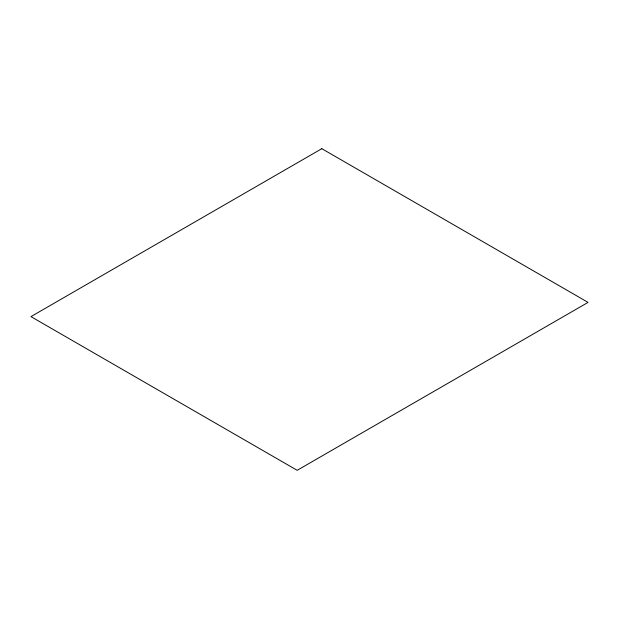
<?xml version="1.0" encoding="UTF-8"?>
<svg xmlns="http://www.w3.org/2000/svg" width="619" height="619" viewBox="0 0 619 619"><rect width="100%" height="100%" fill="white"/><g stroke="black" fill="none" stroke-linecap="round" stroke-linejoin="round"><path stroke-width="0.93" d="M321.81 148.684L30.95 316.611L297.19 470.316L588.05 302.389L321.81 148.684"/></g></svg>
